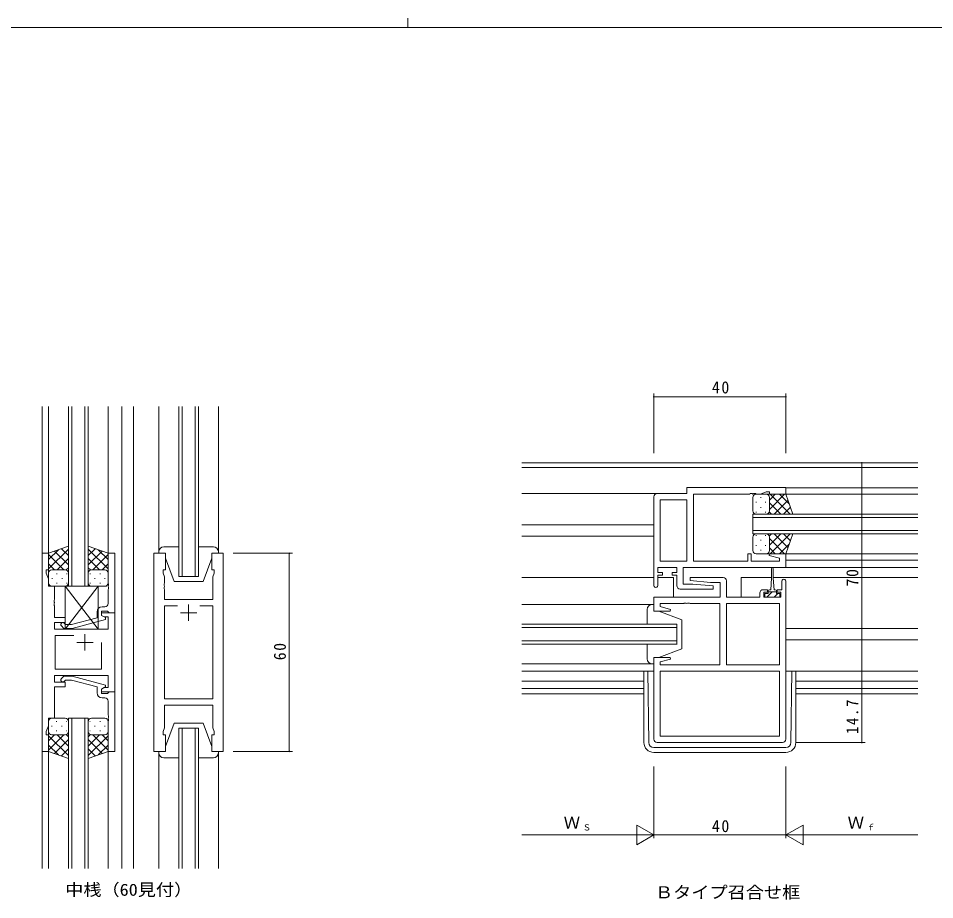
# Model space of a CAD drawing. Units: millimetres on the paper. Extents: x -420 to 373, y -297 to 267.
# Drawn here: x -150.7 to 126.9, y 0.2 to 267.2 of the extents above; entities that cross this region are included whole.
import ezdxf
from ezdxf.enums import TextEntityAlignment as Align

# ---------------------------------------------------------------- set-up
doc = ezdxf.new("R2010")
doc.units = ezdxf.units.MM
for name, color, linetype, lineweight in [('0-1_YKK_ZWAK', 7, 'Continuous', 9), ('0-3_YKK_12', 2, 'Continuous', 9), ('0-4_YKK_D', 6, 'Continuous', 9), ('0-6_YKK_13', 4, 'Continuous', 9), ('0-7_YKK_11', 7, 'Continuous', 9)]:
    doc.layers.add(name, color=color, linetype=linetype, lineweight=lineweight)
doc.layers.add('0-2_USER1', color=3, linetype='Continuous')
doc.styles.add('ＭＳ ゴシック', font='')
doc.styles.get('ＭＳ ゴシック').set_extended_font_data('MS Gothic')

msp = doc.modelspace()

# ---------------------------------------------------------------- linework, layer by layer
at = {"layer": '0-1_YKK_ZWAK'}
for p, q in [((-32.686, 267.2), (-32.686, 264.4)), ((352.3, 264.4), (-417.7, 264.4))]:
    msp.add_line(p, q, dxfattribs=at)
at = {"layer": '0-3_YKK_12'}
for p, q in [((-143.502, 9.62), (-143.502, 149.62)), ((-141.51, 149.62), (-141.502, 104.646)), ((-135.502, 95.146), (-135.502, 149.62)), ((-134.502, 149.62), (-134.502, 95.146)), ((-130.502, 95.146), (-130.502, 149.62)), ((-129.502, 149.62), (-129.502, 95.146)), ((-123.513, 149.62), (-123.504, 104.646)), ((-119.304, 149.62), (-119.304, 9.62)), ((-115.803, 149.62), (-115.803, 9.62)), ((-108.104, 105.646), (-108.104, 149.62)), ((-102.104, 98.146), (-102.104, 149.62)), ((-101.104, 149.62), (-101.104, 98.146)), ((-97.104, 98.146), (-97.104, 149.62)), ((-96.104, 149.62), (-96.104, 98.146)), ((-90.104, 105.646), (-90.104, 149.62)), ((121.793, 132.521), (1.793, 132.521)), ((1.793, 131.121), (121.793, 131.121)), ((121.793, 125.02), (81.793, 125.02)), ((42.793, 123.221), (1.793, 123.221)), ((121.793, 123.021), (81.793, 123.021)), ((71.793, 117.021), (71.793, 111.021)), ((121.793, 117.021), (71.793, 117.021)), ((71.793, 116.021), (121.793, 116.021)), ((41.793, 113.721), (1.793, 113.721)), ((121.793, 112.021), (71.793, 112.021)), ((71.793, 111.021), (121.793, 111.021)), ((41.793, 110.321), (1.793, 110.321)), ((121.793, 105.021), (81.417, 105.021)), ((121.793, 103.021), (81.793, 103.022)), ((121.793, 100.821), (51.014, 100.82)), ((-96.104, 98.146), (-102.104, 98.146)), ((41.793, 97.821), (1.793, 97.821)), ((47.793, 97.821), (42.993, 97.821)), ((47.793, 97.821), (47.793, 91.928)), ((68.293, 97.821), (68.293, 91.928)), ((77.443, 97.821), (68.293, 97.821)), ((121.793, 97.821), (77.929, 97.821)), ((-135.502, 95.146), (-129.502, 95.146)), ((41.793, 89.621), (1.793, 89.621)), ((48.793, 83.621), (1.793, 83.621)), ((48.793, 77.621), (48.793, 83.621)), ((1.793, 82.621), (48.793, 82.621)), ((121.793, 82.321), (81.793, 82.321)), ((48.793, 78.621), (1.793, 78.621)), ((121.793, 78.921), (81.793, 78.921)), ((1.793, 77.621), (48.863, 77.621)), ((41.793, 71.621), (1.793, 71.621)), ((41.793, 69.421), (1.793, 69.421)), ((81.793, 69.421), (121.793, 69.421)), ((38.793, 66.421), (1.793, 66.421)), ((38.793, 64.151), (1.793, 64.151)), ((121.793, 66.421), (84.793, 66.421)), ((121.793, 64.151), (84.793, 64.151)), ((38.793, 62.521), (1.793, 62.521)), ((121.793, 62.521), (84.793, 62.521)), ((-135.509, 55.146), (-129.509, 55.146)), ((-135.509, 9.62), (-135.509, 55.146)), ((-134.509, 55.146), (-134.509, 9.62)), ((-130.509, 9.62), (-130.509, 55.146)), ((-129.509, 55.146), (-129.509, 9.62)), ((-102.104, 52.146), (-96.104, 52.146)), ((-102.104, 9.62), (-102.104, 52.146)), ((-101.104, 52.146), (-101.104, 9.62)), ((-97.104, 9.62), (-97.104, 52.146)), ((-96.104, 52.146), (-96.104, 9.62)), ((-141.507, 45.646), (-141.5, 9.62)), ((-123.509, 45.646), (-123.501, 9.62)), ((-108.104, 44.646), (-108.104, 9.62)), ((-90.104, 44.646), (-90.104, 9.62))]:
    msp.add_line(p, q, dxfattribs=at)
at = {"layer": '0-4_YKK_D'}
for p, q in [((41.793, 135.521), (41.793, 153.521)), ((81.793, 135.521), (81.793, 153.521)), ((41.793, 152.521), (81.793, 152.521)), ((84.793, 132.521), (105.793, 132.521)), ((104.793, 132.521), (104.793, 62.521)), ((-85.604, 105.146), (-67.604, 105.146)), ((-68.604, 105.146), (-68.604, 45.146)), ((84.793, 62.521), (105.793, 62.521)), ((84.793, 62.521), (105.793, 62.521)), ((104.793, 62.521), (104.793, 47.821)), ((84.793, 47.821), (105.793, 47.821)), ((-85.604, 45.146), (-67.604, 45.146)), ((41.793, 40.521), (41.793, 18.821)), ((41.793, 40.521), (41.793, 18.821)), ((81.793, 40.521), (81.793, 18.821)), ((81.793, 40.521), (81.793, 18.821)), ((41.793, 19.821), (36.597, 22.821)), ((36.597, 22.821), (36.597, 16.821)), ((81.793, 19.821), (86.989, 22.821)), ((86.989, 16.821), (86.989, 22.821)), ((1.793, 19.821), (35.793, 19.821)), ((41.793, 19.821), (31.401, 19.821)), ((41.793, 19.821), (36.597, 16.821)), ((41.793, 19.821), (81.793, 19.821)), ((81.793, 19.821), (86.989, 16.821)), ((81.793, 19.821), (92.185, 19.821)), ((87.793, 19.821), (121.793, 19.821))]:
    msp.add_line(p, q, dxfattribs=at)
for centre, start, end in [((41.793, 152.521), 0, 180), ((41.793, 152.521), 180, 0), ((81.793, 152.521), 0, 180), ((81.793, 152.521), 180, 0), ((104.793, 132.521), 90, 270), ((104.793, 132.521), 270, 90), ((-68.604, 105.146), 90, 270), ((-68.604, 105.146), 270, 90), ((104.793, 62.521), 90, 270), ((104.793, 62.521), 90, 270), ((104.793, 62.521), 270, 90), ((104.793, 62.521), 270, 90), ((104.793, 47.821), 90, 270), ((104.793, 47.821), 270, 90), ((-68.604, 45.146), 90, 270), ((-68.604, 45.146), 270, 90)]:
    msp.add_arc(centre, 0.106, start, end, dxfattribs=at)
at = {"layer": '0-6_YKK_13'}
for p, q in [((72.797, 123.019), (75.797, 123.019)), ((81.797, 123.019), (75.797, 123.019)), ((76.796, 118.399), (81.417, 123.019)), ((76.797, 121.227), (78.588, 123.019)), ((77.065, 123.019), (83.065, 117.019)), ((79.893, 123.019), (82.854, 120.058)), ((83.939, 117.019), (81.797, 123.019)), ((71.797, 118.019), (71.797, 122.019)), ((72.745, 120.684), (72.745, 120.484)), ((74.16, 122.099), (74.16, 121.899)), ((75.575, 120.684), (75.575, 120.484)), ((76.797, 122.019), (76.797, 118.419)), ((76.797, 121.619), (76.797, 118.019)), ((76.797, 120.459), (80.236, 117.019)), ((78.245, 117.019), (82.441, 121.215)), ((72.745, 117.654), (72.745, 117.454)), ((75.797, 117.019), (72.797, 117.019)), ((74.16, 119.069), (74.16, 118.869)), ((75.575, 117.654), (75.575, 117.454)), ((75.575, 117.019), (83.939, 117.019)), ((76.74, 117.687), (77.408, 117.019)), ((81.074, 117.019), (83.185, 119.131)), ((75.797, 111.021), (72.797, 111.021)), ((75.575, 111.021), (83.939, 111.021)), ((76.74, 110.353), (77.408, 111.021)), ((76.797, 107.581), (80.236, 111.021)), ((77.065, 105.021), (83.065, 111.021)), ((78.245, 111.021), (82.441, 106.825)), ((81.074, 111.021), (83.185, 108.909)), ((83.939, 111.021), (81.797, 105.021)), ((71.797, 110.021), (71.797, 106.021)), ((72.745, 110.386), (72.745, 110.586)), ((74.16, 108.971), (74.16, 109.171)), ((75.575, 110.386), (75.575, 110.586)), ((76.796, 109.641), (81.417, 105.021)), ((76.797, 106.421), (76.797, 110.021)), ((76.797, 106.021), (76.797, 109.621)), ((-135.504, 107.289), (-141.504, 105.146)), ((-141.504, 100.414), (-135.504, 106.414)), ((-141.504, 103.243), (-138.543, 106.204)), ((-135.504, 101.595), (-139.7, 105.791)), ((-135.504, 104.423), (-137.616, 106.535)), ((-135.504, 98.925), (-135.504, 107.289)), ((-129.506, 107.289), (-123.506, 105.146)), ((-129.506, 98.925), (-129.506, 107.289)), ((-129.506, 104.423), (-127.394, 106.535)), ((-123.506, 100.414), (-129.506, 106.414)), ((-129.506, 101.595), (-125.31, 105.791)), ((-123.506, 103.243), (-126.466, 106.204)), ((-102.104, 107.146), (-106.604, 107.146)), ((-91.604, 107.146), (-96.104, 107.146)), ((72.745, 107.356), (72.745, 107.556)), ((74.16, 105.941), (74.16, 106.141)), ((75.575, 107.356), (75.575, 107.556)), ((76.797, 106.812), (78.588, 105.021)), ((79.893, 105.021), (82.854, 107.981)), ((-141.504, 105.146), (-141.504, 99.146)), ((-136.884, 100.146), (-141.504, 104.766)), ((-138.944, 100.146), (-135.504, 103.586)), ((-126.066, 100.146), (-129.506, 103.586)), ((-128.126, 100.146), (-123.506, 104.766)), ((-123.506, 105.146), (-123.506, 99.146)), ((-106.104, 103.646), (-103.504, 96.646)), ((-92.104, 103.646), (-94.704, 96.646)), ((-92.104, 103.646), (-92.104, 105.146)), ((72.797, 105.021), (75.797, 105.021)), ((81.797, 105.021), (75.797, 105.021)), ((-139.712, 100.146), (-141.504, 101.938)), ((-140.504, 100.146), (-136.904, 100.146)), ((-140.104, 100.146), (-136.504, 100.146)), ((-136.172, 100.09), (-135.504, 100.758)), ((-128.838, 100.09), (-129.506, 100.758)), ((-124.906, 100.146), (-128.506, 100.146)), ((-124.506, 100.146), (-128.106, 100.146)), ((-125.297, 100.146), (-123.506, 101.938)), ((77.443, 97.621), (77.443, 100.571)), ((77.943, 100.571), (77.943, 97.621)), ((-141.504, 96.146), (-141.504, 99.146)), ((-140.584, 97.51), (-140.384, 97.51)), ((-139.169, 98.925), (-138.969, 98.925)), ((-137.554, 97.51), (-137.354, 97.51)), ((-136.139, 98.925), (-135.939, 98.925)), ((-135.504, 99.146), (-135.504, 96.146)), ((-129.506, 99.146), (-129.506, 96.146)), ((-128.871, 98.925), (-129.071, 98.925)), ((-127.456, 97.51), (-127.656, 97.51)), ((-125.841, 98.925), (-126.041, 98.925)), ((-124.426, 97.51), (-124.626, 97.51)), ((-123.506, 96.146), (-123.506, 99.146)), ((77.443, 97.621), (77.193, 94.121)), ((77.943, 97.621), (78.193, 94.121)), ((-136.504, 95.146), (-140.504, 95.146)), ((-139.169, 96.095), (-138.969, 96.095)), ((-136.504, 95.146), (-126.504, 82.146)), ((-126.504, 95.146), (-136.504, 82.146)), ((-136.139, 96.095), (-135.939, 96.095)), ((-128.871, 96.095), (-129.071, 96.095)), ((-128.506, 95.146), (-124.506, 95.146)), ((-125.841, 96.095), (-126.041, 96.095)), ((-103.504, 96.646), (-94.704, 96.646)), ((77.638, 93.421), (76.038, 91.821)), ((76.443, 93.721), (76.443, 92.921)), ((76.443, 93.421), (78.943, 93.421)), ((77.193, 94.121), (76.843, 94.121)), ((78.543, 94.121), (78.193, 94.121)), ((79.383, 92.921), (78.283, 91.821)), ((78.943, 92.921), (78.943, 93.721)), ((41.293, 89.621), (41.793, 89.621)), ((41.793, 89.621), (41.793, 87.621)), ((39.793, 83.621), (39.793, 88.121)), ((41.793, 87.621), (43.293, 87.621)), ((43.293, 87.621), (50.293, 85.021)), ((50.293, 85.021), (50.293, 76.221)), ((39.793, 73.121), (39.793, 77.621)), ((43.293, 73.621), (50.293, 76.221)), ((41.793, 73.621), (41.793, 71.621)), ((43.293, 73.621), (41.793, 73.621)), ((38.793, 69.421), (38.793, 47.821)), ((40.275, 47.803), (40.016, 69.421)), ((41.793, 71.621), (41.293, 71.621)), ((81.793, 69.421), (82.093, 69.421)), ((83.311, 47.803), (83.57, 69.421)), ((84.793, 69.421), (84.793, 47.821)), ((-141.509, 54.146), (-141.509, 51.146)), ((-140.589, 52.783), (-140.389, 52.783)), ((-136.509, 55.146), (-140.509, 55.146)), ((-139.174, 54.198), (-138.974, 54.198)), ((-137.559, 52.783), (-137.359, 52.783)), ((-136.144, 54.198), (-135.944, 54.198)), ((-135.509, 51.146), (-135.509, 54.146)), ((-129.511, 51.146), (-129.511, 54.146)), ((-128.876, 54.198), (-129.076, 54.198)), ((-128.511, 55.146), (-124.511, 55.146)), ((-127.461, 52.783), (-127.661, 52.783)), ((-125.846, 54.198), (-126.046, 54.198)), ((-124.431, 52.783), (-124.631, 52.783)), ((-123.511, 54.146), (-123.511, 51.146)), ((-106.104, 46.646), (-103.504, 53.646)), ((-103.504, 53.646), (-94.704, 53.646)), ((-92.104, 46.646), (-94.704, 53.646)), ((-141.509, 45.146), (-141.509, 51.146)), ((-139.717, 50.146), (-141.509, 48.355)), ((-136.888, 50.146), (-141.509, 45.526)), ((-140.509, 50.146), (-136.909, 50.146)), ((-140.109, 50.146), (-136.509, 50.146)), ((-139.174, 51.368), (-138.974, 51.368)), ((-138.949, 50.146), (-135.509, 46.706)), ((-136.177, 50.203), (-135.509, 49.535)), ((-136.144, 51.368), (-135.944, 51.368)), ((-135.509, 51.368), (-135.509, 43.003)), ((-129.511, 51.368), (-129.511, 43.003)), ((-128.842, 50.203), (-129.511, 49.535)), ((-126.071, 50.146), (-129.511, 46.706)), ((-128.876, 51.368), (-129.076, 51.368)), ((-124.911, 50.146), (-128.511, 50.146)), ((-128.131, 50.146), (-123.511, 45.526)), ((-124.511, 50.146), (-128.111, 50.146)), ((-125.846, 51.368), (-126.046, 51.368)), ((-125.302, 50.146), (-123.511, 48.355)), ((-123.511, 45.146), (-123.511, 51.146)), ((-141.509, 49.878), (-135.509, 43.878)), ((-135.509, 48.698), (-139.705, 44.502)), ((-123.511, 49.878), (-129.511, 43.878)), ((-129.511, 48.698), (-125.315, 44.502)), ((-141.509, 47.05), (-138.548, 44.089)), ((-135.509, 43.003), (-141.509, 45.146)), ((-135.509, 45.869), (-137.62, 43.758)), ((-129.511, 45.869), (-127.399, 43.758)), ((-129.511, 43.003), (-123.511, 45.146)), ((-123.511, 47.05), (-126.471, 44.089)), ((-92.104, 46.646), (-92.104, 45.146)), ((81.811, 46.321), (41.775, 46.321)), ((41.793, 44.821), (81.793, 44.821)), ((-102.104, 43.146), (-106.604, 43.146)), ((-91.604, 43.146), (-96.104, 43.146))]:
    msp.add_line(p, q, dxfattribs=at)
for points in [[(-108.104, 105.646), (-108.104, 105.146), (-106.104, 105.146), (-106.104, 103.646)], [(-92.104, 105.146), (-90.104, 105.146), (-90.104, 105.646)], [(78.943, 92.921), (79.993, 92.921), (79.993, 91.821), (75.393, 91.821), (75.393, 92.921), (76.443, 92.921)], [(-108.104, 44.646), (-108.104, 45.146), (-106.104, 45.146), (-106.104, 46.646)], [(-92.104, 45.146), (-90.104, 45.146), (-90.104, 44.646)]]:
    msp.add_lwpolyline(points, dxfattribs=at)
msp.add_lwpolyline([(-126.504, 95.146), (-136.504, 95.146), (-136.504, 82.146), (-126.504, 82.146)], close=True, dxfattribs=at)
for centre, radius, start, end in [((72.797, 122.019), 1, 90, 180), ((75.797, 122.019), 1, 0, 90), ((75.797, 122.019), 1, 0, 90), ((72.797, 118.019), 1, 180, 270), ((75.797, 118.019), 1, 270, 0), ((75.797, 118.019), 1, 270, 0), ((72.797, 110.021), 1, 90, 180), ((75.797, 110.021), 1, 0, 90), ((75.797, 110.021), 1, 0, 90), ((-106.604, 105.646), 1.5, 90, 180), ((-91.604, 105.646), 1.5, 0, 90), ((72.797, 106.021), 1, 180, 270), ((75.797, 106.021), 1, 270, 0), ((75.797, 106.021), 1, 270, 0), ((-140.504, 99.146), 1, 89.99998, 179.99998), ((-140.504, 99.146), 1, 89.99998, 179.99998), ((-136.504, 99.146), 1, 359.99998, 89.99998), ((-136.504, 99.146), 1, 359.99998, 89.99998), ((-128.506, 99.146), 1, 89.99998, 179.99998), ((-128.506, 99.146), 1, 89.99998, 179.99998), ((-124.506, 99.146), 1, 359.99998, 89.99998), ((-124.506, 99.146), 1, 359.99998, 89.99998), ((77.693, 100.571), 0.25, 0, 180), ((-140.504, 96.146), 1, 179.99998, 269.99998), ((-136.504, 96.146), 1, 269.99998, 359.99998), ((-128.506, 96.146), 1, 179.99998, 269.99998), ((-124.506, 96.146), 1, 269.99998, 359.99998), ((76.843, 93.721), 0.4, 90, 180), ((78.543, 93.721), 0.4, 0, 90), ((41.293, 88.121), 1.5, 90, 180), ((41.293, 73.121), 1.5, 180, 270), ((-140.509, 54.146), 1, 90, 180), ((-136.509, 54.146), 1, 0, 90), ((-128.511, 54.146), 1, 90, 180), ((-124.511, 54.146), 1, 0, 90), ((-140.509, 51.146), 1, 180, 270), ((-140.509, 51.146), 1, 180, 270), ((-136.509, 51.146), 1, 270, 0), ((-136.509, 51.146), 1, 270, 0), ((-128.511, 51.146), 1, 180, 270), ((-128.511, 51.146), 1, 180, 270), ((-124.511, 51.146), 1, 270, 0), ((-124.511, 51.146), 1, 270, 0), ((41.793, 47.821), 3, 180, 270), ((41.775, 47.821), 1.5, 180.68752, 270), ((81.793, 47.821), 3, 270, 0), ((81.811, 47.821), 1.5, 270, 359.31247), ((-106.604, 44.646), 1.5, 180, 270), ((-91.604, 44.646), 1.5, 270, 0)]:
    msp.add_arc(centre, radius, start, end, dxfattribs=at)
at = {"layer": '0-7_YKK_11'}
for p, q in [((41.793, 95.421), (41.793, 122.221)), ((51.793, 102.751), (51.793, 121.291)), ((81.793, 96.721), (81.793, 48.821)), ((-124.504, 88.946), (-125.304, 88.946)), ((-102.454, 89.216), (-106.404, 89.216)), ((-99.104, 89.646), (-99.104, 84.646)), ((63.793, 71.351), (63.793, 89.891)), ((-101.604, 87.146), (-96.604, 87.146)), ((-130.502, 80.646), (-130.502, 75.646)), ((-133.852, 80.216), (-139.502, 80.216)), ((-133.002, 78.146), (-128.002, 78.146)), ((43.723, 69.421), (79.863, 69.421)), ((-124.502, 61.346), (-125.302, 61.346)), ((80.793, 47.821), (42.793, 47.821))]:
    msp.add_line(p, q, dxfattribs=at)
for points in [[(42.793, 123.221), (51.793, 123.221), (51.793, 125.021), (81.793, 125.021), (81.793, 123.021), (76.793, 123.021), (76.793, 123.721), (75.793, 123.721), (74.062, 123.091), (72.751, 123.091), (72.568, 123.211), (72.018, 123.211), (71.835, 123.091), (71.751, 123.091), (71.568, 123.211), (71.018, 123.211), (70.835, 123.091), (53.793, 123.091), (53.793, 102.751), (70.293, 102.751), (70.293, 105.021), (71.293, 105.021), (71.293, 102.751), (79.863, 102.751), (79.863, 103.668), (76.764, 104.498), (76.832, 105.021), (81.793, 105.021), (81.793, 100.821)], [(-143.502, 45.146), (-143.502, 105.146), (-141.502, 105.146), (-141.502, 100.146), (-142.202, 100.146), (-142.202, 99.146), (-141.572, 97.415), (-141.572, 95.146), (-139.702, 95.146), (-139.702, 91.105), (-139.822, 90.921), (-139.822, 90.371), (-139.702, 90.188), (-139.702, 90.105), (-139.822, 89.921), (-139.822, 89.371), (-139.702, 89.188), (-139.702, 85.646), (-136.502, 85.646), (-136.502, 84.146), (-139.702, 84.146), (-139.702, 82.146), (-123.432, 82.146), (-123.432, 85.846), (-124.636, 85.846), (-125.502, 86.346), (-125.502, 87.146), (-121.502, 87.146), (-121.502, 63.146), (-125.502, 63.146), (-125.502, 63.946), (-124.636, 64.446), (-123.432, 64.446), (-123.432, 68.146), (-139.702, 68.146), (-139.702, 66.146), (-136.502, 66.146), (-136.502, 64.646), (-139.702, 64.646), (-139.702, 55.146)], [(-121.504, 87.146), (-121.504, 105.146), (-123.504, 105.146), (-123.504, 96.105), (-123.384, 95.921), (-123.384, 95.371), (-123.504, 95.188), (-123.504, 95.105), (-123.384, 94.921), (-123.384, 94.371), (-123.504, 94.188), (-123.504, 89.946)], [(48.793, 95.321), (48.793, 98.521), (47.393, 98.521), (47.393, 99.321), (48.793, 99.321), (48.793, 100.821), (42.993, 100.821), (42.993, 99.321), (44.393, 99.321), (44.393, 98.521), (42.993, 98.521), (42.993, 95.421)], [(81.793, 100.821), (50.723, 100.821), (50.723, 95.821), (53.6, 95.821), (59.813, 95.277), (59.771, 94.321), (49.793, 94.321)], [(41.793, 48.821), (41.793, 73.621), (46.754, 73.621), (46.822, 73.098), (43.723, 72.268), (43.723, 71.351), (61.793, 71.351), (61.793, 89.891), (52.751, 89.891), (52.568, 90.011), (52.018, 90.011), (51.835, 89.891), (51.751, 89.891), (51.568, 90.011), (51.018, 90.011), (50.835, 89.891), (43.723, 89.891), (43.723, 88.973), (46.822, 88.143), (46.754, 87.621), (41.793, 87.621), (41.793, 91.821), (61.863, 91.821), (61.863, 96.321), (58.986, 96.321), (52.773, 96.864), (52.815, 97.821), (62.793, 97.821)], [(63.793, 96.821), (63.793, 91.821), (73.893, 91.821), (73.893, 93.121)], [(74.893, 94.121), (76.193, 94.121), (76.193, 93.321), (75.093, 93.321), (75.093, 91.821), (80.293, 91.821), (80.293, 93.321), (79.193, 93.321), (79.193, 94.121), (80.593, 94.121), (80.593, 96.721)], [(-102.454, 89.216), (-106.404, 89.216), (-106.404, 61.076), (-91.804, 61.076), (-91.804, 89.216), (-95.753, 89.216)], [(-137.628, 83.122), (-136.852, 82.346), (-134.407, 82.346), (-124.304, 85.053), (-124.304, 85.653), (-125.504, 86.346), (-125.504, 87.646), (-123.704, 87.646), (-123.504, 87.446), (-123.204, 87.146), (-121.504, 87.146)], [(-126.804, 87.446), (-126.804, 85.626), (-134.565, 83.546), (-136.355, 83.546), (-136.78, 83.971)], [(-133.852, 80.216), (-139.502, 80.216), (-139.502, 70.076), (-125.502, 70.076), (-125.502, 78.146)], [(-137.626, 67.171), (-136.851, 67.946), (-134.405, 67.946), (-124.302, 65.239), (-124.302, 64.639), (-125.502, 63.946), (-125.502, 62.646), (-123.702, 62.646), (-123.502, 62.846), (-123.202, 63.146), (-121.502, 63.146)], [(-126.802, 62.846), (-126.802, 64.667), (-134.563, 66.746), (-136.353, 66.746), (-136.778, 66.322)], [(-121.502, 63.146), (-121.502, 45.146), (-123.502, 45.146), (-123.502, 54.188), (-123.382, 54.371), (-123.382, 54.921), (-123.502, 55.105), (-123.502, 55.188), (-123.382, 55.371), (-123.382, 55.921), (-123.502, 56.105), (-123.502, 60.346)], [(-139.702, 55.146), (-141.572, 55.146), (-141.572, 52.877), (-142.202, 51.146), (-142.202, 50.146), (-141.502, 50.146), (-141.502, 45.146), (-143.502, 45.146)]]:
    msp.add_lwpolyline(points, dxfattribs=at)
for points in [[(51.793, 102.751), (51.793, 121.291), (43.723, 121.291), (43.723, 102.751)], [(-109.604, 105.146), (-109.604, 45.146), (-106.104, 45.146), (-106.104, 50.146), (-106.804, 50.146), (-106.804, 51.146), (-106.404, 52.245), (-106.404, 59.146), (-91.804, 59.146), (-91.804, 52.245), (-91.404, 51.146), (-91.404, 50.146), (-92.104, 50.146), (-92.104, 45.146), (-88.604, 45.146), (-88.604, 105.146), (-92.104, 105.146), (-92.104, 100.146), (-91.404, 100.146), (-91.404, 99.146), (-91.804, 98.047), (-91.804, 91.146), (-106.404, 91.146), (-106.404, 94.188), (-106.524, 94.371), (-106.524, 94.921), (-106.404, 95.105), (-106.404, 95.188), (-106.524, 95.371), (-106.524, 95.921), (-106.404, 96.105), (-106.404, 98.047), (-106.804, 99.146), (-106.804, 100.146), (-106.104, 100.146), (-106.104, 105.146)], [(63.793, 71.351), (63.793, 89.891), (79.863, 89.891), (79.863, 71.351)], [(43.723, 69.421), (79.863, 69.421), (79.863, 49.751), (43.723, 49.751)]]:
    msp.add_lwpolyline(points, close=True, dxfattribs=at)
for centre, radius, start, end in [((42.793, 122.221), 1, 90, 179.99998), ((62.793, 96.821), 1, 0, 89.99998), ((81.193, 96.721), 0.6, 359.99998, 180), ((42.393, 95.421), 0.6, 179.99998, 0), ((49.793, 95.321), 1, 180, 269.99998), ((74.893, 93.121), 1, 90, 179.99998), ((-125.304, 87.446), 1.5, 90, 179.99998), ((-124.504, 89.946), 1, 270, 359.99998), ((-137.204, 83.546), 0.6, 44.99998, 225), ((-137.202, 66.746), 0.6, 134.99998, 315), ((-125.302, 62.846), 1.5, 180, 269.99998), ((-124.502, 60.346), 1, 0, 89.99998), ((42.793, 48.821), 1, 180, 269.99998), ((80.793, 48.821), 1, 270, 359.99998)]:
    msp.add_arc(centre, radius, start, end, dxfattribs=at)

# ---------------------------------------------------------------- texts
at = {"layer": '0-2_USER1', "style": 'ＭＳ ゴシック', "width": 1.1}
for s, p in [('中桟（60見付）', (-136.5, 0.289)), ('Ｂタイプ召合せ框', (42.141, -0.485))]:
    msp.add_text(s, height=3.666, dxfattribs=at).set_placement(p, align=Align.BOTTOM_LEFT)
at = {"layer": '0-4_YKK_D', "color": 3, "style": 'ＭＳ ゴシック'}
for p in [(14.473, 20.621), (100.473, 20.621)]:
    msp.add_text('Ｗ', height=3.666, dxfattribs=at).set_placement(p, align=Align.BOTTOM_LEFT)
at = {"layer": '0-4_YKK_D', "color": 4, "style": 'ＭＳ ゴシック'}
for s, p in [('Ｓ', (20.233, 20.621)), ('ｆ', (106.233, 20.621))]:
    msp.add_text(s, height=1.833, dxfattribs=at).set_placement(p, align=Align.BOTTOM_LEFT)
at = {"layer": '0-4_YKK_D', "color": 3, "char_height": 3.666, "attachment_point": 7, "style": 'ＭＳ ゴシック'}
for insert in [(59.393, 153.521), (59.393, 20.621)]:
    msp.add_mtext('\\T1.21;\\W0.95;40', dxfattribs=dict(at, insert=insert))
at = {"layer": '0-4_YKK_D', "color": 3, "char_height": 3.666, "attachment_point": 7, "rotation": 90, "style": 'ＭＳ ゴシック'}
for s, insert in [('\\T1.21;\\W0.95;70', (103.793, 95.121)), ('\\T1.21;\\W0.95;60', (-69.604, 72.746)), ('\\T1.22;\\W0.9;14.7', (103.793, 50.371))]:
    msp.add_mtext(s, dxfattribs=dict(at, insert=insert))

doc.saveas('drawing.dxf')
